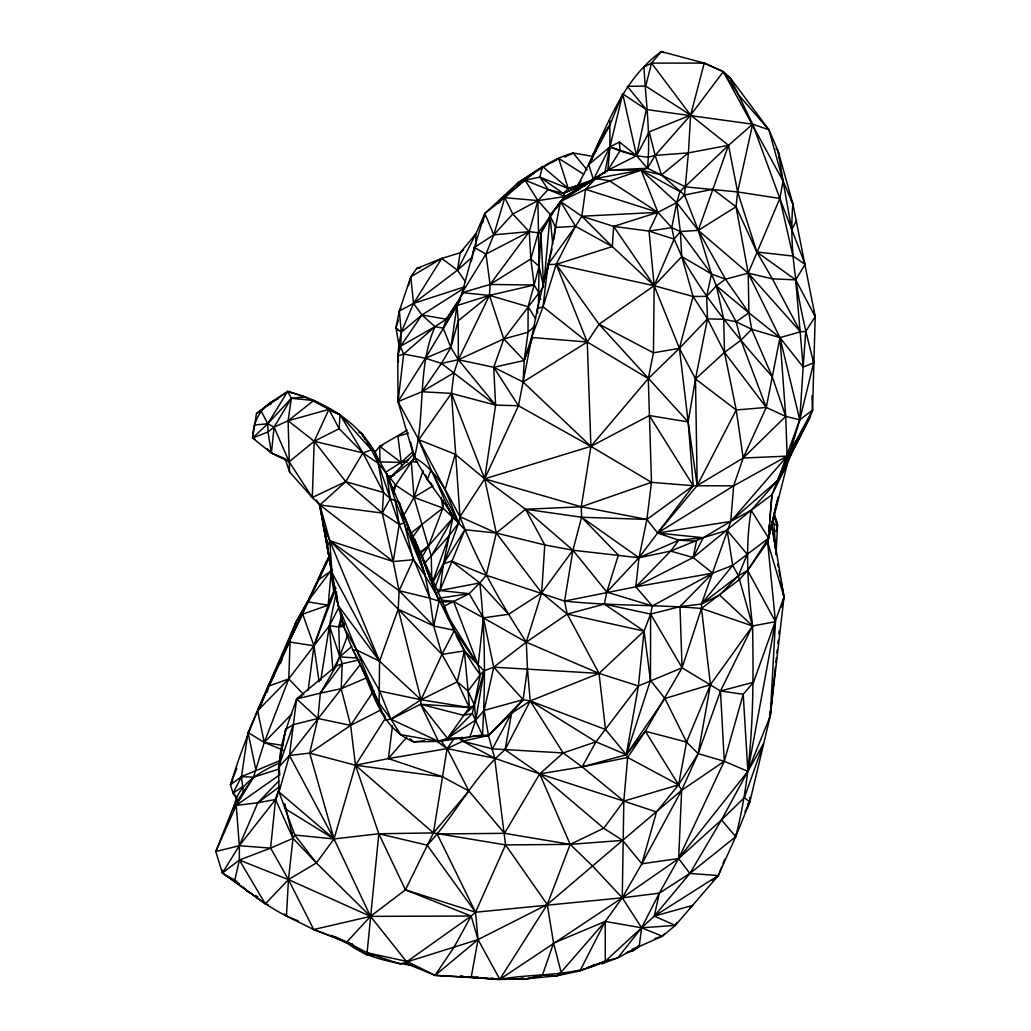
<?xml version="1.0" encoding="UTF-8"?>
<svg xmlns="http://www.w3.org/2000/svg" width="1031" height="1031" viewBox="0 0 1031 1031"><rect width="100%" height="100%" fill="white"/><g stroke="black" fill="none" stroke-linecap="round" stroke-linejoin="round"><path stroke-width="1.5" d="M774.255 542.113L771.626 523.31L784.024 596.949L770.247 716.145L749.821 801.976L735.709 836.708L718.323 875.538L675.357 925.4L662.353 936.2L641.604 927.797L622.26 897.808L623.832 801.126L627.634 757.476L645.354 731.237L682.084 667.804L701.467 608.458L701.48 604.037L730.747 521.428L733.66 485.833L743.171 458.035L766.265 407.451L779.964 337.64L748.222 273.138L736.044 206.741L737.629 191.946L752.656 124.184L730.232 77.789L723.324 71.654L704.237 63.097L661.335 51.55C616.254 83.898 603.728 140.164 577.321 185.889L568.261 188.544L563.274 193.416L548.144 189.536L525.101 180.167L517.678 183.054L484.828 213.443L475.884 233.792L457.48 270.186L413.547 303.423L399.358 310.95L395.943 327.703L399.474 348.465M475.755 246.241L475.884 233.792L460.11 252.814L457.48 270.186L465.406 281.811M538.375 308.398L539.097 266.346L540.863 233.122L550.064 215.711L560.516 201.483L607.839 170.218L609.952 146.827L609.785 120.511M749.885 797.35L749.821 801.976L744.846 811.964M769.642 519.908L771.961 494.712L777.67 480.446L809.735 417.864L812.544 410.093L815.212 316.646L792.891 203.945L778.134 151.106L768.894 129.738L730.232 77.789L727.461 76.242M443.111 500.293L442.905 508.064L428.6 545.902L422.13 556.895M319.378 504.185C330.178 552.912 332.562 604.256 353.027 650.303C371.791 681.285 375.864 726.571 413.637 741.856L438.484 741.379L447.467 738.325L472.327 713.516L480.278 674.764C453.266 639.246 441.951 593.998 413.238 559.743L393.185 561.547L382.256 513.051L383.545 492.547L378.158 463.28L378.3 458.872C361.933 423.032 324.365 401.265 287.662 391.445L271.553 401.935L256.461 413.586L252.608 438.033L271.411 453.047L289.157 461.772L312.303 497.483L319.894 504.932L393.185 561.547L399.113 590.699L398.224 609.179L421.035 699.765L420.622 704.25L438.484 741.379L482.482 735.18L488.449 735.503L511.582 713.246L523.104 699.649L527.46 668.655L526.287 642.184L541.662 592.915L544.78 544.948L525.552 509.237L484.673 478.822L455.225 454.246L418.741 439.721L398.018 401.626L397.773 355.991L398.997 343.735L401.252 332.278L413.547 303.423L441.719 258.42L460.11 252.814L463.628 249.824M255.121 439.309L252.608 438.033L267.764 423.754L291.348 398.327L313.772 400.453L328.902 409.397L314.21 441.281L312.303 497.483L345.759 481.645L362.912 452.88L371.56 449.928L374.82 451.178L378.158 463.28L399.242 524.444L429.888 598.199L433.69 625.972L441.99 654.363L457.236 681.787L469.389 707.55L447.467 738.325L420.622 704.25L390.904 719.174L385.465 719.999L338.142 605.455L323.18 525.565L322.845 518.309M336.377 591.974L329.392 625.765L342.228 663.771L341.184 688.721L350.643 725.399L355.476 765.26L378.815 833.757L405.428 889.843L471.128 916.031L478.049 939.602L499.803 979.321L526.029 978.922L556.83 975.79L579.95 970.931L605.287 961.188L617.827 957.825L639.181 946.51L662.353 936.2L664.467 933.79M296.103 624.709L296.245 621.577L308.101 600.777L329.108 556.302M385.452 716.919L381.406 712.202L379.137 703.026L379.55 661.18L398.224 609.179L329.791 540.76L323.334 525.256L319.417 504.095M664.144 52.8L661.335 51.55L651.54 63.11L643.975 67.079C645.69 100.858 650.896 134.391 647.468 168.221L685.525 186.882L737.629 191.946L779.848 198.468L805.108 264.374L795.7 279.852L803.175 367.075L799.76 419.823L790.081 452.287L777.67 480.446L751.174 510.255L693.154 557.539L635.792 586.819L564.563 601.073L486.284 575.272L451.449 561.109L443.433 563.905L432.608 582.579M701.144 62.723L704.237 63.097L723.324 71.654L783.083 181.069L792.891 203.945C788.122 257.75 800.443 311.04 813.678 362.809L799.76 419.823L777.67 480.446L730.747 521.428L703.219 537.718L670.691 551.082L638.988 557.745L572.94 550.232L544.78 544.948L496.323 533.053L464.878 529.702L458.653 523.026L427.337 479.647L414.359 457.584L398.018 401.626L403.688 354.071L398.997 343.735M233.715 810.314C235.364 785.222 259.206 772.245 279.53 762.94M353.324 945.169L313.695 929.537L286.438 916.069L288.461 879.598L292.984 838.345L291.799 832.107M405.866 963.379L435.043 975.378L499.803 979.321C534.715 972.929 573.159 977.414 605.287 961.188L654.311 916.121L689.868 873.437L721.507 819.903L747.862 771.33L770.247 716.145L775.454 621.667L767.605 541.945L768.043 537.215M811.951 395.878L812.544 410.093L799.76 419.823L785.725 416.382L766.265 407.451L740.941 340.217L736.147 321.762L716.403 285.767L711.519 274.014L698.309 230.364L684.507 195.039L688.424 152.884L690.628 115.124L704.237 63.097L651.54 63.11L645.702 86.101L690.628 115.124L728.505 145.307L737.629 191.946L756.831 252.002L772.387 278.86L800.494 331.789L805.739 331.441L815.212 316.646L813.665 312.135M415.119 965.879C391.458 962.426 366.791 958.121 347.318 943.133L346.932 941.909L370.477 916.366L405.428 889.843L475.536 912.229L622.26 897.808L659.299 893.181L689.868 873.437L735.709 836.708C753.326 768.095 753.906 696.402 752.578 625.985C748.081 587.477 744.73 548.776 751.174 510.255L771.961 494.712L787.233 464.208L791.138 454.362M781.047 581.278L784.024 596.949L753.519 682.238L743.209 694.263L720.489 691.015L682.084 667.804L638.395 685.976L599.024 673.385L526.287 642.184C500.357 602.555 476.812 561.044 459.981 516.699C447.866 494.944 437.363 469.968 414.359 457.584C425.867 414.733 416.872 368.222 434.979 326.647L446.32 319.198L460.122 298.822M796.538 220.544L791.692 229.617L783.083 181.069L768.894 129.738L752.656 124.184L728.505 145.307L679.906 191.586L676.71 202.656L671.761 227.645L674.171 239.102L681.775 256.564L693.051 296.477L707.498 318.863L724.509 352.383L766.265 407.451L736.224 409.977L695.487 378.944L679.416 348.323L654.17 285.703L612.311 246.589L613.638 226.408L657.92 212.334L676.71 202.656L684.507 195.039L712.911 189.24L736.044 206.741L756.831 252.002L795.7 279.852L815.212 316.646M473.049 736.044L482.482 735.18C485.343 684.532 485.524 633.395 479.802 582.927L486.284 575.272L496.323 533.053L484.673 478.822L451.462 393.391L453.975 372.758L458.344 359.716L489.467 295.394L490.073 284.466L485.962 254.103L493.785 234.836L504.816 197.681C525.243 179.536 546.121 160.372 573.159 153.013L592.889 156.403M812.956 358.053L813.678 362.809L803.175 367.075L805.739 331.441M331.466 568.133L328.167 605.171L313.952 645.806L308.166 690.216M267.441 692.02L267.802 687.252L329.727 555.168M768.894 129.738L738.789 95.187L723.324 71.654L690.628 115.124L655.149 155.397L647.468 168.221L641.14 170.154L595.493 178.531L585.582 189.343L581.858 216.226L575.478 226.304L556.212 264.348L587.27 342.021L590.892 446.359L581.291 506.788L581.574 517.24L572.94 550.232L564.563 601.073C610.068 606.009 655.935 604.501 701.467 608.458L739.382 579.602L747.643 570.465L767.605 541.945L768.636 538.143L771.961 494.712M544.072 282.275L550.064 215.711L565.04 196.534L607.839 170.218L636.552 155.758L648.022 157.266L655.149 155.397L688.424 152.884L728.505 145.307L698.309 230.364L725.489 279.182L748.893 312.805L779.964 337.64L803.175 367.075M298.139 920.773C269.503 910.785 247.53 889.096 222.387 873.012L239.321 845.716L275.548 799.502L280.02 786.408L275.548 799.502L270.612 848.113L288.461 879.598L313.695 929.537L346.932 941.909L365.979 954.564L367.088 952.786L378.815 833.757L433.42 832.919L505.564 844.917L570.169 844.363L622.647 840.368L681.633 790.287L724.265 761.29L743.209 694.263L747.862 771.33L678.656 858.578L659.299 893.181L641.604 927.797L617.827 957.825L601.859 963.792L608.509 959.951M768.623 530.926L769.203 524.624M408.856 964.526L370.477 916.366L334.031 838.95L309.7 753.107L317.896 718.465L320.357 693.141L336.067 666.103L347.924 634.529M721.855 866.581L718.323 875.538L689.868 873.437L678.656 858.578L681.633 790.287L678.604 784.836L627.634 757.476L626.307 754.731L638.395 685.976L644.066 631.088L650.625 614.076L652.314 605.944L712.679 573.159L732.719 565.323L768.636 538.143L751.174 510.255L730.747 521.428L657.636 533.027L646.888 519.418L581.291 506.788L484.673 478.822L459.981 516.699L458.653 523.026L435.262 586.897M447.905 739.652L438.484 741.379L400.634 734.613L390.904 719.174L379.679 691.054L343.529 626.745L343.864 623.639M768.804 719.019L770.247 716.145L775.402 667.173M775.905 662.43L776.407 657.701M776.897 652.958L777.232 649.801M777.902 643.473L778.237 640.315M778.908 634.001L779.23 630.843M547.525 269.155L560.516 201.483L563.583 197.991L607.839 170.218L619.953 150.951L619.463 142.072L609.952 146.827L588.765 164.586L593.405 179.678L563.274 193.416L539.819 177.1L525.101 180.167L500.525 199.189L498.54 203.507M482.482 735.18L472.327 713.516L463.589 715.321L420.622 704.25L469.389 707.55L468.087 691.015L480.278 674.764L478.152 665.059L483.384 617.865L469.195 593.676L440.005 590.505L436.061 588.881M480.278 674.764L484.08 670.82L493.759 667.173L526.287 642.184L567.23 614.089L604.334 604.114L650.625 614.076L679.97 606.653L712.679 573.159L693.154 557.539L696.428 541.159L678.81 540.192L657.636 533.027L697.188 485.549L688.154 421.911L649.337 415.557L590.892 446.359L484.673 478.822L518.477 405.75L523.078 381.998L524.225 360.463L531.571 337.446L543.028 306.748L548.041 264.503L552.075 249.012M358.943 659.904L342.228 663.771L336.067 666.103L296.644 698.941L289.44 755.478L279.001 792.001L294.814 835.033L316.375 862.947L370.477 916.366L471.128 916.031L475.536 912.229L505.564 844.917L494.674 758.249L488.449 735.503L484.17 710.423L493.759 667.173L483.384 617.865L453.614 601.511L440.959 600.055M619.463 142.072L636.552 155.758L647.468 168.221L607.839 170.218L641.14 170.154L657.92 212.334L649.027 231.099L654.17 285.703L653.435 352.808L648.293 378.57L651.489 482.328L646.888 519.418L638.988 557.745L635.792 586.819L652.314 605.944L606.808 592.103L572.94 550.232L525.552 509.237L496.323 533.053L459.981 516.699L451.462 393.391L421.924 391.754L398.018 401.626L399.332 404.474M346.932 941.909L367.088 952.786L407.206 961.459L435.043 975.378L471.206 977.298L478.049 939.602L475.536 912.229L427.195 845.175L378.815 833.757L334.031 838.95L279.001 792.001L278.563 767.36L289.44 755.478L309.7 753.107L355.476 765.26L388.352 758.584L392.489 725.85M448.588 508.309L452.751 518.181L443.433 563.905L440.005 590.505L438.02 592.98M626.423 952.696L633.949 950.298L639.181 946.51L641.604 927.797L675.357 925.4L676.658 922.565M278.022 398.933C261.681 404.539 252.763 421.395 252.608 438.033L267.996 431.976L274.078 427.118L288.113 420.764L328.902 409.397L339.998 414.565L371.56 449.928L378.158 463.28L386.496 473.409L406.961 522.485L424.772 574.035L429.888 598.199L442.737 602.388L454.439 630.328L441.99 654.363L421.035 699.765L390.904 719.174L379.137 703.026L371.392 689.662L370.335 683.463M553.789 239.759L555.593 227.439L550.064 215.711L561.289 201.329M484.673 478.822L495.602 405.106L493.733 367.307L503.798 338.954L542.641 288.1M371.869 686.491L371.392 689.662L374.266 691.054M320.757 680.228L329.392 625.765L339.315 606.512M279.826 775.028C276.811 749.073 288.396 723.118 296.644 698.941L301.967 695.732M454.259 738.441L447.08 748.609L433.42 832.919L405.428 889.843M473.358 253.587L474.376 247.466L484.828 213.443L504.816 197.681L537.898 200.607L565.04 196.534L580.376 188.647M476.657 976.963L479.776 977.788L471.206 977.298L499.803 979.321L622.26 897.808L678.656 858.578L721.507 819.903L744.382 797.633L763.34 744.047L747.862 771.33L724.265 761.29L698.155 753.622L686.543 742.088L645.354 731.237L626.307 754.731L605.519 729.51L530.205 700.951L523.104 699.649L484.17 710.423L475.742 720.012L447.467 738.325L469.736 737.474L475.742 720.012L484.08 670.82L464.375 650.909L456.218 635.637M783.148 601.395L784.024 596.949L767.605 541.945L787.233 464.208L777.67 480.446L809.735 417.864L787.13 456.127L733.66 485.833L693.232 485.73L651.489 482.328L581.291 506.788L525.552 509.237L581.574 517.24L618.355 555.09L606.808 592.103L604.334 604.114L644.066 631.088L599.024 673.385L530.205 700.951L511.582 713.246L505.048 749.756C473.513 776.33 455.47 815.405 427.195 845.175M768.636 538.143L747.643 570.465L775.454 621.667L752.578 625.985L701.467 608.458L710.449 684.661L698.155 753.622L681.633 790.287L641.849 863.772L622.26 897.808L605.236 921.443L561.07 972.207L556.83 975.79L542.435 975.133L526.029 978.922L497.496 979.45L481.258 977.916M381.444 709.637L350.643 725.399L317.896 718.465L293.281 724.677L285.716 729.265L279.736 760.105M747.862 771.33L775.454 621.667M406.82 737.139L388.352 758.584L447.08 748.609L494.674 758.249L539.716 773.907L582.154 766.871L626.307 754.731L650.471 680.357L650.625 614.076L682.084 667.804L679.97 606.653L701.48 604.037L719.586 595.029L752.578 625.985L720.489 691.015L724.265 761.29L678.656 858.578L641.849 863.772L656.502 811.951L678.604 784.836L686.543 742.088L710.449 684.661L752.578 625.985L738.389 575.762L732.719 565.323L727.126 530.346L703.219 537.718L678.81 540.192L638.988 557.745L606.808 592.103M279.324 770.299L278.563 767.36L285.716 729.265M777.194 500.937L767.605 541.945L769.062 534.174M684.507 195.039L661.477 174.883L641.14 170.154L585.582 189.343L560.516 201.483L575.478 226.304L548.041 264.503L537.422 308.656L523.078 381.998L590.892 446.359L651.489 482.328M307.341 603.844L308.101 600.777L296.245 621.577L290.149 639.233L288.757 678.913L264.271 742.449L253.471 777.194L236.241 805.366L215.788 851.554L222.387 873.012L265.276 903.891L268.228 904.625M592.103 159.47L593.25 153.58L595.699 151.48M736.289 833.718L735.709 836.708L721.507 819.903M781.975 607.336L782.568 604.372M604.694 173.337L609.952 146.827L622.698 93.873L646.308 109.544L752.656 124.184L779.848 198.468L792.968 256.049L805.108 264.374M389.396 480.639L390.014 477.624L414.024 453.82M581.059 180.863L577.321 185.889L593.405 179.678L609.952 146.827L619.953 150.951L636.552 155.758L646.308 109.544L627.312 86.333L645.702 86.101M401.639 511.866L421.395 554.717L439.116 601.099L433.69 625.972L454.439 630.328L452.777 628.008M659.299 893.181L654.311 916.121L675.357 925.4M471.296 261.436L474.376 247.466L493.785 234.836L512.807 214.048L537.898 200.607L548.144 189.536L565.04 196.534L563.197 199.073M393.868 492.96L395.608 485.163L415.209 456.488M546.726 273.331L549.123 262.673M482.714 222.812L484.828 213.443L493.785 234.836L529.264 231.64L540.863 233.122L543.633 287.03L539.097 266.346L537.898 200.607L525.101 180.167M499.842 202.256L500.525 199.189L504.816 197.681L512.807 214.048L529.264 231.64L530.836 258.949L534.148 285.02L528.104 306.723L528.04 332.253L524.225 360.463L493.733 367.307L458.344 359.716L441.423 363.389L425.416 358.234L403.688 354.071L397.773 355.991L398.443 362.319M379.679 691.054L421.035 699.765L457.236 681.787L464.375 650.909L441.99 654.363L398.224 609.179L433.69 625.972L399.113 590.699L329.791 540.76L319.894 504.932L316.233 499.971M767.605 541.945L778.121 496.942M776.446 525.578L777.155 522.524L773.946 513.425M341.661 614.579L338.761 626.951L339.689 656.902L332.884 669.957L329.392 625.765L338.761 626.951L343.439 626.448M408.495 285.69L410.789 276.811L416.679 268.498L441.719 258.42L457.48 270.186L472.262 257.054M775.943 531.365L777.542 525.191L773.83 513.889M548.144 189.536L539.819 177.1L542.564 166.532L568.261 188.544L572.991 187.745M649.337 415.557L693.232 485.73L646.888 519.418L581.574 517.24L638.988 557.745L693.232 485.73L688.154 421.911L679.416 348.323L693.051 296.477L706.635 296.387L716.403 285.767L725.489 279.182L748.222 273.138L772.387 278.86L795.7 279.852M398.018 401.626L425.416 358.234L456.965 305.588L462.172 292.662L474.376 247.466L485.962 254.103L529.264 231.64L537.898 200.607L551.198 215.556L553.041 213.017M475.742 720.012L474.453 705.333L484.08 670.82M485.962 254.103L462.172 292.662L490.073 284.466L530.836 258.949L538.362 232.503L550.283 216.768M424.733 563.106L449.271 535.54L458.653 523.026L445.121 489.48L455.225 454.246M278.28 775.84L236.241 805.366L239.321 845.716L239.398 860.047L265.276 903.891L288.461 879.598L316.375 862.947L334.031 838.95L355.476 765.26L385.246 718.504M537.641 313.372L537.422 308.656L543.028 306.748L556.212 264.348L612.311 246.589L581.858 216.226L560.516 201.483M397.67 330.397L395.943 327.703L398.43 320.126M516.686 186.031L517.678 183.054L542.564 166.532M238.006 800.958L233.045 793.161L230.48 784.81C254.631 705.475 294.698 632.441 329.224 557.397M398.481 360.773L397.773 355.991L400.711 346.171L401.252 332.278L399.358 310.95L410.789 276.811L441.719 258.42M462.829 293.732L446.32 319.198L443.278 328.193L450.882 347.447L458.344 359.716L495.602 405.106L518.477 405.75L590.892 446.359L648.293 378.57L679.416 348.323L707.498 318.863L706.635 296.387L711.519 274.014L680.331 231.537L676.71 202.656L641.14 170.154L679.906 191.586M403.74 515.423L414.011 497.367L423.058 470.561M278.563 767.36L293.281 724.677M542.435 975.133L553.583 943.094L547.268 904.535L505.564 844.917M432.389 582.399L449.271 535.54M532.55 337.884L524.225 360.463L503.798 338.954L489.467 295.394L462.172 292.662M335.487 587.155L328.167 605.171L302.714 614.141L290.149 639.233M280.368 663.616L282.069 659.118M288.306 642.597L296.245 621.577L248.007 732.5L241.46 776.652L243.355 792.71M431.886 484.222L427.337 479.647L431.074 469.749L418.741 439.721L451.462 393.391L495.602 405.106L441.423 363.389L450.882 347.447L458.241 320.783L456.965 305.588L460.702 299.029M335.732 588.727L313.952 645.806L288.757 678.913L257.621 710.746L264.271 742.449L283.048 750.027M753.519 682.238L720.489 691.015L698.155 753.622L678.604 784.836L623.832 801.126L603.754 828.254L570.169 844.363L547.268 904.535L499.803 979.321M279.762 760.685L241.46 776.652L230.48 784.81L236.795 768.301M259.76 708.271L267.802 687.252L273.795 676.181M443.433 563.905L464.878 529.702L440.005 590.505L479.802 582.927L508.541 614.296L541.662 592.915L572.94 550.232M723.027 863.591L724.806 859.107M278.898 769.087L253.471 777.194L233.96 805.649L215.788 851.554L239.321 845.716L270.612 848.113L292.984 838.345L294.814 835.033L334.031 838.95L289.44 755.478L360.051 664.802M270.457 404.655L271.553 401.935M775.982 148.825L778.134 151.106L783.083 181.069L779.848 198.468L748.222 273.138L748.893 312.805L751.689 329.276L772.245 376.676L785.725 416.382L787.13 456.127L730.747 521.428M609.721 125.305L600.081 139.314L588.765 164.586L609.721 125.305L622.698 93.873L636.552 155.758L609.952 146.827M760.942 749.808L763.34 744.047M516.454 185.967L517.678 183.054L536.584 170.746L558.66 158.387L583.714 174.265M239.321 845.716L257.789 802.775L278.782 781.021M736.044 206.741L698.309 230.364L680.331 231.537L674.171 239.102L654.17 285.703L599.024 324.211L587.27 342.021L523.078 381.998L493.733 367.307L518.477 405.75M335.526 588.263L328.167 605.171L307.47 601.808L330.667 571.187L333.825 591.562L335.616 587.683M257.621 710.746L289.608 641.991L313.952 645.806L329.392 625.765M393.61 489.519L395.608 485.163L390.014 477.624L411.292 461.604L414.565 458.138M411.433 537.022L414.784 539.484L424.772 574.035L399.203 502.381L390.272 498.643L383.545 492.547L345.759 481.645L319.894 504.932L331.995 572.656L379.55 661.18L421.035 699.765L469.389 707.55L474.453 705.333L468.087 691.015L464.375 650.909M343.014 618.458L338.761 626.951L344.135 623.575M236.138 796.499L233.045 793.161L241.46 776.652L253.471 777.194M316.375 862.947L292.984 838.345L275.548 799.502L277.597 795.545M736.147 321.762L751.689 329.276L779.964 337.64L785.725 416.382L743.171 458.035L697.188 485.549L736.224 409.977L724.509 352.383L723.723 319.288L716.403 285.767L748.893 312.805L736.147 321.762L723.723 319.288L707.498 318.863L695.487 378.944L688.154 421.911L599.024 324.211L556.212 264.348L548.041 264.503M636.552 155.758L649.195 131.852L690.628 115.124L651.54 63.11M790.081 452.287L812.544 410.093M784.655 469.015L787.233 464.208M459.401 738.557L462.751 741.212L492.38 748.854L511.582 713.246M230.48 784.81L232.748 780.622M638.395 685.976L595.982 741.817L582.154 766.871L623.832 801.126L656.502 811.951M431.744 579.306L431.28 556.237L452.751 518.181L431.074 469.749L458.653 523.026L442.905 508.064L414.011 497.367L395.608 485.163L393.159 489.274M388.429 480.42L390.014 477.624L394.138 475.111M540.863 233.122L548.015 220.956M460.367 299.325L443.278 328.193L434.979 326.647L421.924 314.958L413.547 303.423L410.789 276.811M399.358 310.95L400.879 308.449M310.679 494.803L312.303 497.483L289.569 471.966L285.072 458.653L271.411 453.047L267.996 431.976L267.764 423.754L287.662 391.445L304.918 396.832L339.998 414.565L362.912 452.88L383.545 492.547M372.861 692.188L350.643 725.399L309.7 753.107M441.423 363.389L421.924 391.754L453.975 372.758M556.74 207.94L561.354 201.612M412.477 537.383L421.769 524.599L442.905 508.064L441.126 497.522M529.264 231.64L490.073 284.466L534.148 285.02L538.672 292.392L540.76 299.454M317.896 718.465L296.644 698.941L320.357 693.141L342.228 663.771M712.679 573.159L635.792 586.819L670.691 551.082L678.81 540.192M563.171 198.931L565.04 196.534L563.274 193.416L592.425 181.301M375 452.261L379.743 446.281L407.219 430.185M431.28 556.237L414.011 497.367L411.292 461.604L415.261 456.643M732.719 565.323L701.48 604.037L738.389 575.762L747.643 570.465M332.884 669.957L336.067 666.103M420.506 553.312L428.6 545.902L452.751 518.181M267.802 687.252L268.923 686.002L288.757 678.913L303.887 694.752M329.456 558.544L326.131 562.011L317.922 580.234L330.667 571.187M255.997 770.299L248.007 732.5L264.271 742.449L291.747 714.045M436.744 741.212L447.08 748.609L462.751 741.212L488.449 735.503L523.104 699.649L493.759 667.173L599.024 673.385L605.519 729.51M719.586 595.029L738.389 575.762L747.23 554.304L727.126 530.346M751.689 329.276L740.941 340.217L724.509 352.383L695.487 378.944L697.188 485.549M443.652 606.421L469.195 593.676L479.802 582.927L451.449 561.109M638.369 945.891L633.949 950.298L628.085 951.845M285.742 393.339L287.662 391.445L291.348 398.327L288.113 420.764L289.569 471.966M534.741 325.964L528.04 332.253L503.798 338.954L458.344 359.716L458.241 320.783L489.467 295.394L534.148 285.02L539.097 266.346L530.836 258.949M747.475 804.167L749.821 801.976L744.382 797.633M463.589 715.321L474.453 705.333M412.967 451.617L401.072 462.429L385.426 472.391M710.449 684.661L664.918 698.503L626.307 754.731L595.982 741.817L563.158 752.952L539.716 773.907L504.507 833.319L437.144 833.976L475.536 912.229M403.688 354.071L434.979 326.647L400.711 346.171L421.924 314.958L463.976 288.268M641.849 863.772L622.647 840.368L547.268 904.535L478.049 939.602L400.105 964.037L367.088 952.786M712.344 880.745L718.323 875.538L654.311 916.121L693.18 905.244L689.7 908.156M351.842 646.398L339.689 656.902L357.1 657.997M478.049 939.602L435.043 975.378L454.052 947.167L471.128 916.031L407.206 961.459M286.09 459.439L289.157 461.772L314.21 441.281L339.173 428.703L339.998 414.565L329.714 410.531M688.424 152.884L661.477 174.883L655.149 155.397L649.195 131.852M410.518 533.555L421.769 524.599M313.772 400.453L288.113 420.764L314.21 441.281L345.759 481.645L382.256 513.051L399.242 524.444L403.997 523.091L424.772 574.035M233.96 805.649L257.789 802.775L279.813 786.524M419.565 552.526L428.6 545.902M256.461 413.586L287.662 391.445M233.045 793.161L242.929 786.498M733.66 485.833L657.636 533.027L703.219 537.718L693.154 557.539L670.691 551.082M563.583 197.991L595.493 178.531L609.231 180.709L657.92 212.334L671.761 227.645L680.331 231.537L681.775 256.564C706.248 300.652 739.124 338.98 772.245 376.676M414.011 497.367L433.11 485.781M534.071 173.182L517.678 183.054L520.861 183.106M551.83 162.498L558.66 158.387L568.261 188.544L597.98 178.299M536.584 170.746L542.216 168.014M564.717 157.112L573.159 153.013L587.193 170.063M595.171 964.385L586.678 968.07L605.287 961.188L605.236 921.443L641.604 927.797M367.191 677.573L341.184 688.721L320.357 693.141M425.416 358.234L450.882 347.447L456.965 305.588L489.467 295.394L528.104 306.723L535.605 318.798M556.83 975.79L562.333 973.651M270.612 848.113L239.398 860.047L222.387 873.012L222.348 870.061M632.055 949.203L639.181 946.51M408.572 459.865L401.072 462.429L379.975 461.901L379.743 446.281L382.656 445.676M413.547 303.423L465.02 286.67M408.508 433.046L397.94 436.332L401.716 466.747M654.969 938.481L662.353 936.2M301.89 397.618L304.918 396.832L291.348 398.327L274.078 427.118L271.411 453.047L267.403 448.833M313.695 929.537L370.477 916.366L288.461 879.598L239.398 860.047L234.565 881.157L236.924 881.131M627.634 757.476L582.154 766.871L563.158 752.952L530.205 700.951L527.46 668.655M257.789 802.775L275.548 799.502M541.455 976.086L526.029 978.922L521.338 977.981M679.416 348.323L653.435 352.808L599.024 324.211M579.293 186.663L585.608 185.593M585.582 189.343L657.92 212.334L581.858 216.226L613.638 226.408L649.027 231.099L671.761 227.645M439.335 598.186L469.195 593.676M551.198 215.556L550.064 215.711L552.732 244.334M508.541 614.296L483.384 617.865L526.287 642.184M416.679 268.498L419.862 268.073M581.806 185.361L584.796 185.013M424.566 740.774L413.637 741.856L410.183 738.673M254.309 425.03L267.764 423.754L274.078 427.118L289.157 461.772M407.503 462.017L401.072 462.429L379.743 446.281M474.479 736.327L488.449 735.503M555.593 227.439L575.478 226.304L612.311 246.589M386.934 476.154L391.754 475.922M787.13 456.127L743.171 458.035L736.224 409.977M442.376 601.949L453.614 601.511L478.152 665.059L452.996 628.446M575.35 970.957L579.95 970.931L605.236 921.443L553.583 943.094L561.07 972.207M479.776 977.788L466.888 976.847M563.158 752.952L492.38 748.854M531.571 337.446L587.27 342.021L648.293 378.57M411.292 461.604L417.632 462.275M756.831 252.002L792.968 256.049M350.514 943.533L347.318 943.133L331.518 935.426M319.894 504.932L382.256 513.051L390.272 498.643L386.496 473.409L378.3 458.872M622.26 897.808L592.838 866.324L570.169 844.363L504.507 833.319L468.912 791.022L442.479 776.781L355.476 765.26L433.42 832.919L468.912 791.022L447.08 748.609L440.379 740.374M264.271 742.449L282.971 745.477M446.32 319.198L421.924 314.958L401.252 332.278L395.943 327.703M365.979 954.564L373.712 955.917M352.022 944.074L347.318 943.133L334.547 936.599M460.548 975.687L463.679 976.37M556.212 264.348L654.17 285.703L693.051 296.477M314.21 441.281L362.912 452.88L378.158 463.28M429.888 598.199L399.113 590.699L413.238 559.743L399.203 502.381L399.86 506.479M491.246 977.942L497.496 979.45M351.919 944.422L347.318 943.133L334.675 936.599M649.027 231.099L674.171 239.102M623.832 801.126L539.716 773.907L505.048 749.756L530.205 700.951L595.982 741.817M771.407 521.738L773.972 524.019L777.542 525.191L776.008 554.652L775.802 551.585M388.352 758.584L442.479 776.781M725.489 279.182L711.519 274.014L681.775 256.564L654.17 285.703L613.638 226.408M539.819 177.1L568.261 188.544M359.072 432.376L362.01 433.548L371.56 449.928M390.904 719.174L438.484 741.379M394.551 494.287L386.496 473.409L395.157 500.164L399.242 524.444L393.185 561.547L329.791 540.76L379.55 661.18L356.558 650.007L353.027 650.303L379.137 703.026M234.166 879.701L225.866 875.448L239.347 883.709M252.44 893.967L246.963 891.106L242.504 886.673M255.173 895.398L257.918 896.828M494.674 758.249L462.751 741.212L462.056 737.049M359.2 431.989L362.01 433.548L364.922 439.206M334.031 838.95L285.355 808.82L284.595 804.219M622.647 840.368L603.754 828.254L539.716 773.907L570.169 844.363M289.247 391.303L291.657 393.082M543.028 306.748L587.27 342.021M457.236 681.787L468.087 691.015M381.406 712.202L383.712 714.315M284.363 914.02L286.438 916.069M362.912 452.88L339.173 428.703L328.902 409.397M396.587 729.896L400.634 734.613M676.71 202.656L698.309 230.364L748.222 273.138L800.494 331.789L779.964 337.64L799.76 419.823M496.323 533.053L541.662 592.915L567.23 614.089L599.024 673.385M379.55 661.18L338.142 605.455L336.312 591.82M410.828 537.963L415.712 545.695M418.148 549.562L421.395 554.717L442.737 602.388L448.279 618.626M645.354 731.237L678.604 784.836M448.073 616.564L478.152 665.059M418.741 439.721L445.121 489.48M260.959 410.712L267.764 423.754M686.543 742.088L664.918 698.503L650.471 680.357L644.066 631.088L567.23 614.089L564.563 601.073M791.009 199.614L792.891 203.945M773.727 516.428L777.542 525.191L773.714 514.727M772.825 521.351L773.972 524.019L775.596 548.518M730.232 77.789L732.023 82.093M414.784 539.484L439.116 601.099M446.681 504.494L448.408 508.927M395.157 500.164L403.997 523.091M772.902 521.08L773.972 524.019M302.714 614.141L313.952 645.806L319.094 681.762M421.395 554.717L430.442 580.363M362.01 433.548L363.067 436.551M425.829 475.136L427.337 479.647M292.984 838.345L284.801 804.116M410.634 442.183L414.359 457.584M374.82 451.178L375.89 455.663M323.334 525.256L327.703 545.811L329.791 540.76L331.995 572.656L325.603 535.141L327.471 544.368M474.376 247.466L474.891 250.095M777.786 564.047L778.379 567.179M778.972 570.311L780.454 578.146M341.467 615.778L343.529 626.745M406.961 522.485L408.212 529.65M778.134 151.106L779.462 158.903M774.693 545.244L775.132 548.376M484.828 213.443L485.021 216.613M770.067 711.532L770.247 716.145M390.014 477.624L388.635 480.459L390.014 477.624M352.009 944.267L347.318 943.133L351.996 944.357"/></g></svg>
